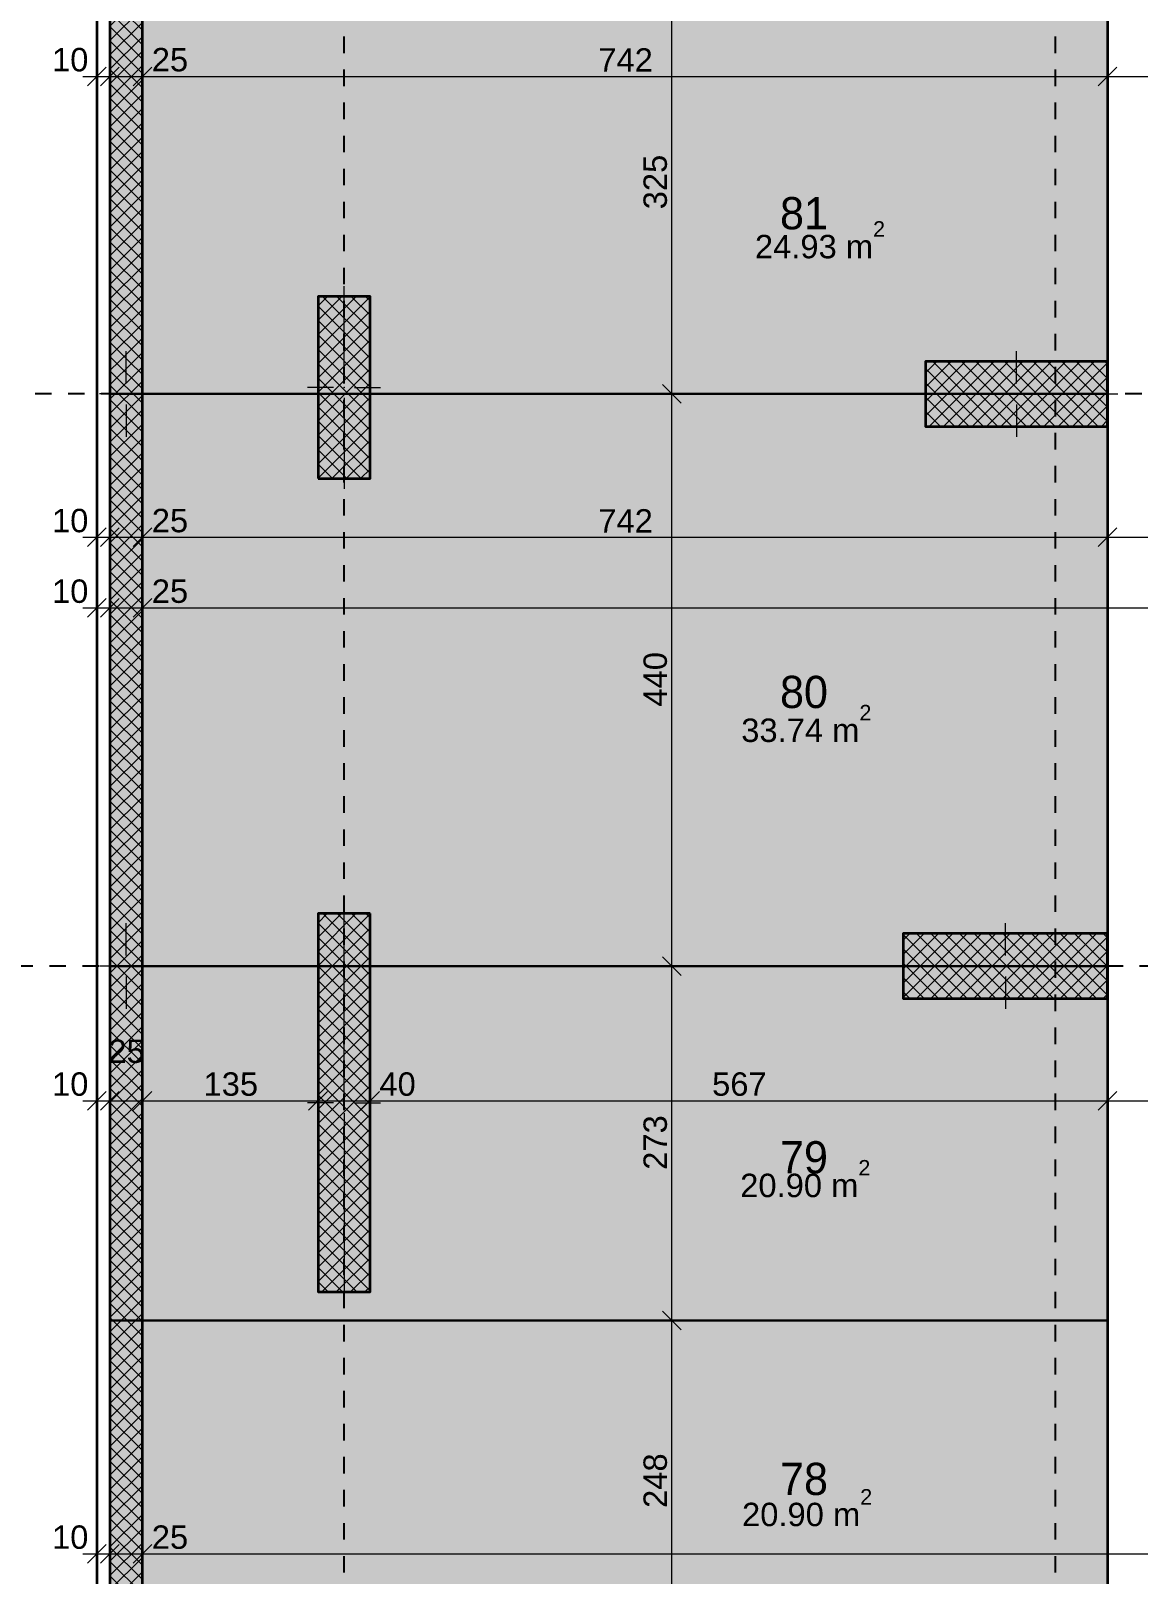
# Model space of a CAD drawing. Header units: millimetres. Extents: x 172821 to 253959, y -37564 to 16413.
# Drawn here: x 199603 to 208116, y -29661 to -17794 of the extents above; entities that cross this region are included whole.
import ezdxf

# ---------------------------------------------------------------- set-up
doc = ezdxf.new("R2010")
doc.units = ezdxf.units.MM
doc.header["$MEASUREMENT"] = 0
doc.linetypes.add('Dashed', pattern=[254, 127, -127])
for name, color, linetype in [('01. A - Projekti Zbatues.', 7, 'Continuous'), ('A - Muret', 7, 'Continuous'), ('A - Pllaka meskatit', 7, 'Continuous'), ('A - Shtyllat', 7, 'Continuous')]:
    doc.layers.add(name, color=color, linetype=linetype)
for name, color, linetype, lineweight in [('01. A - Projekti Zbatues. _Pen_No__101', 252, 'Continuous', 13), ('2D Drafting - General_Pen_No__22', 8, 'Continuous', 35), ('A - Akset_Pen_No__47', 7, 'Continuous', 25), ('A - Fleta_Pen_No__42', 8, 'Continuous', 25), ('A - Muret_Pen_No__101', 252, 'Continuous', 13), ('A - Muret_Pen_No__22', 8, 'Continuous', 35), ('A - Pllaka meskatit_Pen_No__7', 7, 'Continuous', 35), ('A - Shtyllat_Pen_No__101', 252, 'Continuous', 13), ('A - Shtyllat_Pen_No__22', 8, 'Continuous', 35)]:
    doc.layers.add(name, color=color, linetype=linetype, lineweight=lineweight)
for name, color, linetype, lineweight, true_color in [('01. A - Projekti Zbatues. _Pen_No__81', 7, 'Continuous', 20, 0x6a6a6a), ('A - Fleta_Pen_No__241', 7, 'Continuous', 13, 0xe8e8e8), ('A - Fleta_Pen_No__82', 7, 'Continuous', 20, 0xaaaaaa), ('A - Parkingjet_Pen_No__82', 7, 'Continuous', 20, 0xaaaaaa)]:
    doc.layers.add(name, color=color, linetype=linetype, lineweight=lineweight, true_color=true_color)
doc.styles.add('GENERATED_STYLE_1', font='')
doc.styles.add('GENERATED_STYLE_4', font='')
doc.styles.get('GENERATED_STYLE_1').set_extended_font_data('Arial')
doc.styles.get('GENERATED_STYLE_4').set_extended_font_data('Dubai')
doc.dimstyles.new('GENERATED_STYLE__1', dxfattribs={"dimtxt": 180, "dimasz": 136.8, "dimexe": 0.18, "dimexo": 100000, "dimgap": 0, "dimtad": 1, "dimdec": 0, "dimlfac": 0.1, "dimzin": 0, "dimdsep": 46, "dimtxsty": 'GENERATED_STYLE_1', "dimblk": 'ARROWHEAD_6', "dimblk1": 'ARROWHEAD_6', "dimblk2": 'ARROWHEAD_6', "dimcen": 0.09, "dimclrd": 252, "dimclre": 252, "dimclrt": 252, "dimadec": 0, "dimazin": 0, "dimtfac": 1, "dimtdec": 4, "dimtmove": 0, "dimatfit": 3, "dimfxl": 0, "dimtolj": 1, "dimtzin": 0, "dimarcsym": 0})
doc.dimstyles.new('GENERATED_STYLE__2', dxfattribs={"dimtxt": 180, "dimasz": 136.8, "dimexe": 0.18, "dimexo": 100000, "dimgap": 0, "dimtad": 1, "dimtih": 1, "dimtoh": 1, "dimdec": 0, "dimlfac": 0.1, "dimzin": 0, "dimdsep": 46, "dimtxsty": 'GENERATED_STYLE_1', "dimblk": 'ARROWHEAD_6', "dimblk1": 'ARROWHEAD_6', "dimblk2": 'ARROWHEAD_6', "dimcen": 0.09, "dimclrd": 252, "dimclre": 252, "dimclrt": 252, "dimadec": 0, "dimazin": 0, "dimtfac": 1, "dimtdec": 4, "dimtmove": 0, "dimatfit": 3, "dimfxl": 0, "dimtolj": 1, "dimtzin": 0, "dimarcsym": 0})
doc.dimstyles.new('GENERATED_STYLE__3', dxfattribs={"dimtxt": 180, "dimasz": 136.8, "dimexe": 0.18, "dimexo": 100000, "dimgap": 0, "dimtad": 1, "dimdec": 0, "dimlfac": 0.1, "dimzin": 0, "dimdsep": 46, "dimtxsty": 'GENERATED_STYLE_1', "dimblk": 'ARROWHEAD_6', "dimblk1": 'ARROWHEAD_6', "dimblk2": 'ARROWHEAD_6', "dimcen": 0.09, "dimclrd": 256, "dimclre": 256, "dimclrt": 256, "dimadec": 0, "dimazin": 0, "dimtfac": 1, "dimtdec": 4, "dimtmove": 0, "dimatfit": 3, "dimfxl": 0, "dimtolj": 1, "dimtzin": 0, "dimarcsym": 0})
doc.dimstyles.new('GENERATED_STYLE__5', dxfattribs={"dimtxt": 180, "dimasz": 136.8, "dimexe": 0.18, "dimexo": 100000, "dimgap": 0, "dimtad": 1, "dimtih": 1, "dimtoh": 1, "dimdec": 0, "dimlfac": 0.1, "dimzin": 0, "dimdsep": 46, "dimtxsty": 'GENERATED_STYLE_1', "dimblk": 'ARROWHEAD_6', "dimblk1": 'ARROWHEAD_6', "dimblk2": 'ARROWHEAD_6', "dimcen": 0.09, "dimclrd": 256, "dimclre": 256, "dimclrt": 256, "dimadec": 0, "dimazin": 0, "dimtfac": 1, "dimtdec": 4, "dimtmove": 0, "dimatfit": 3, "dimfxl": 0, "dimtolj": 1, "dimtzin": 0, "dimarcsym": 0})
pattern_1 = [(45, (0, 0), (-55.154327, 55.154327), []), (135, (0, 0), (55.154327, 55.154327), [])]

# ---------------------------------------------------------------- blocks, each defined once
blk = doc.blocks.new('Slab_2', base_point=(194711, -12066))
at = {"layer": 'A - Pllaka meskatit_Pen_No__7', "color": 7, "linetype": 'Continuous', "lineweight": 35, "flags": 128}
blk.add_lwpolyline([(194711, -12066, 0.414214), (199061, -16416), (200111, -16416), (200111, -30535), (220611, -30535), (220611, -16166), (224511, -16166, 0.414214), (227561, -13116), (227561, -10266), (194711, -10266)], format="xyb", close=True, dxfattribs=at)
blk = doc.blocks.new('Wall_2', base_point=(200211, -16066))
at = {"layer": 'A - Muret_Pen_No__101', "linetype": 'Continuous', "lineweight": 13}
h = blk.add_hatch(dxfattribs=at)
h.set_pattern_fill('Concrete_Block', color=252, style=0, pattern_type=2)
h.set_pattern_definition(pattern_1)
h.paths.add_polyline_path([(200461, -16566), (200211, -16566), (200211, -20336), (200461, -20336)])
h = blk.add_hatch(dxfattribs=at)
h.set_pattern_fill('Concrete_Block', color=252, style=0, pattern_type=2)
h.set_pattern_definition(pattern_1)
h.paths.add_polyline_path([(200211, -24735), (200461, -24735), (200461, -20836), (200211, -20836)])
h = blk.add_hatch(dxfattribs=at)
h.set_pattern_fill('Concrete_Block', color=252, style=0, pattern_type=2)
h.set_pattern_definition(pattern_1)
h.paths.add_polyline_path([(200461, -25235), (200211, -25235), (200211, -29935), (200461, -29935)])
at = {"layer": 'A - Muret_Pen_No__22', "color": 8, "linetype": 'Continuous', "lineweight": 35, "flags": 128}
for points in [[(200211, -16566), (200211, -20336)], [(200461, -20336), (200461, -16566)], [(200211, -20836), (200211, -24735)], [(200461, -24735), (200461, -20836)], [(200211, -25235), (200211, -29935)], [(200461, -29935), (200461, -25235)]]:
    blk.add_lwpolyline(points, dxfattribs=at)
blk = doc.blocks.new('Column_28', base_point=(207096, -24985))
at = {"layer": 'A - Shtyllat_Pen_No__101', "linetype": 'Continuous', "lineweight": 13}
h = blk.add_hatch(dxfattribs=at)
h.set_pattern_fill('Concrete_Block', color=252, style=0, pattern_type=2)
h.set_pattern_definition(pattern_1)
h.paths.add_polyline_path([(207881, -25235), (207881, -24735), (206311, -24735), (206311, -25235)])
at = {"layer": 'A - Shtyllat_Pen_No__101', "color": 252, "linetype": 'Continuous', "lineweight": 13}
for p, q in [((207096, -24905), (207096, -24655)), ((207016, -24985), (206231, -24985)), ((207176, -24985), (207961, -24985)), ((207096, -25065), (207096, -25315))]:
    blk.add_line(p, q, dxfattribs=at)
blk.add_point((207096, -24985), dxfattribs=at)
at = {"layer": 'A - Shtyllat_Pen_No__22', "color": 8, "linetype": 'Continuous', "lineweight": 35, "flags": 128}
blk.add_lwpolyline([(207881, -25235), (207881, -24735), (206311, -24735), (206311, -25235)], close=True, dxfattribs=at)
blk = doc.blocks.new('Column_44', base_point=(202011, -26036))
at = {"layer": 'A - Shtyllat_Pen_No__101', "linetype": 'Continuous', "lineweight": 13}
h = blk.add_hatch(dxfattribs=at)
h.set_pattern_fill('Concrete_Block', color=252, style=0, pattern_type=2)
h.set_pattern_definition(pattern_1)
h.paths.add_polyline_path([(202211, -24581), (201811, -24581), (201811, -27491), (202211, -27491)])
at = {"layer": 'A - Shtyllat_Pen_No__101', "color": 252, "linetype": 'Continuous', "lineweight": 13}
for p, q in [((202011, -25956), (202011, -24501)), ((201931, -26036), (201731, -26036)), ((202091, -26036), (202291, -26036)), ((202011, -26116), (202011, -27571))]:
    blk.add_line(p, q, dxfattribs=at)
blk.add_point((202011, -26036), dxfattribs=at)
at = {"layer": 'A - Shtyllat_Pen_No__22', "color": 8, "linetype": 'Continuous', "lineweight": 35, "flags": 128}
blk.add_lwpolyline([(202211, -24581), (201811, -24581), (201811, -27491), (202211, -27491)], close=True, dxfattribs=at)
blk = doc.blocks.new('Column_45', base_point=(207181, -20586))
at = {"layer": 'A - Shtyllat_Pen_No__101', "linetype": 'Continuous', "lineweight": 13}
h = blk.add_hatch(dxfattribs=at)
h.set_pattern_fill('Concrete_Block', color=252, style=0, pattern_type=2)
h.set_pattern_definition(pattern_1)
h.paths.add_polyline_path([(207881, -20836), (207881, -20336), (206481, -20336), (206481, -20836)])
at = {"layer": 'A - Shtyllat_Pen_No__101', "color": 252, "linetype": 'Continuous', "lineweight": 13}
for p, q in [((207181, -20506), (207181, -20256)), ((207101, -20586), (206401, -20586)), ((207261, -20586), (207961, -20586)), ((207181, -20666), (207181, -20916))]:
    blk.add_line(p, q, dxfattribs=at)
blk.add_point((207181, -20586), dxfattribs=at)
at = {"layer": 'A - Shtyllat_Pen_No__22', "color": 8, "linetype": 'Continuous', "lineweight": 35, "flags": 128}
blk.add_lwpolyline([(207881, -20836), (207881, -20336), (206481, -20336), (206481, -20836)], close=True, dxfattribs=at)
blk = doc.blocks.new('Column_46', base_point=(202011, -20536))
at = {"layer": 'A - Shtyllat_Pen_No__101', "linetype": 'Continuous', "lineweight": 13}
h = blk.add_hatch(dxfattribs=at)
h.set_pattern_fill('Concrete_Block', color=252, style=0, pattern_type=2)
h.set_pattern_definition(pattern_1)
h.paths.add_polyline_path([(201811, -21236), (202211, -21236), (202211, -19836), (201811, -19836)])
at = {"layer": 'A - Shtyllat_Pen_No__101', "color": 252, "linetype": 'Continuous', "lineweight": 13}
for p, q in [((202011, -20456), (202011, -19756)), ((201931, -20536), (201731, -20536)), ((202011, -20616), (202011, -21316)), ((202091, -20536), (202291, -20536))]:
    blk.add_line(p, q, dxfattribs=at)
blk.add_point((202011, -20536), dxfattribs=at)
at = {"layer": 'A - Shtyllat_Pen_No__22', "color": 8, "linetype": 'Continuous', "lineweight": 35, "flags": 128}
blk.add_lwpolyline([(201811, -21236), (202211, -21236), (202211, -19836), (201811, -19836)], close=True, dxfattribs=at)
blk = doc.blocks.new('Column_59', base_point=(200336, -24985))
at = {"layer": 'A - Shtyllat_Pen_No__101', "linetype": 'Continuous', "lineweight": 13}
h = blk.add_hatch(dxfattribs=at)
h.set_pattern_fill('Concrete_Block', color=252, style=0, pattern_type=2)
h.set_pattern_definition(pattern_1)
h.paths.add_polyline_path([(200211, -25235), (200461, -25235), (200461, -24735), (200211, -24735)])
at = {"layer": 'A - Shtyllat_Pen_No__101', "color": 252, "linetype": 'Continuous', "lineweight": 13}
for p, q in [((200336, -24905), (200336, -24655)), ((200256, -24985), (200131, -24985)), ((200416, -24985), (200541, -24985)), ((200336, -25065), (200336, -25315))]:
    blk.add_line(p, q, dxfattribs=at)
blk.add_point((200336, -24985), dxfattribs=at)
at = {"layer": 'A - Shtyllat_Pen_No__22', "color": 8, "linetype": 'Continuous', "lineweight": 35, "flags": 128}
for points in [[(200211, -24735), (200211, -25235)], [(200461, -25235), (200461, -24735)]]:
    blk.add_lwpolyline(points, dxfattribs=at)
blk = doc.blocks.new('Column_60', base_point=(200336, -20586))
at = {"layer": 'A - Shtyllat_Pen_No__101', "linetype": 'Continuous', "lineweight": 13}
h = blk.add_hatch(dxfattribs=at)
h.set_pattern_fill('Concrete_Block', color=252, style=0, pattern_type=2)
h.set_pattern_definition(pattern_1)
h.paths.add_polyline_path([(200211, -20836), (200461, -20836), (200461, -20336), (200211, -20336)])
at = {"layer": 'A - Shtyllat_Pen_No__101', "color": 252, "linetype": 'Continuous', "lineweight": 13}
for p, q in [((200336, -20506), (200336, -20256)), ((200256, -20586), (200131, -20586)), ((200416, -20586), (200541, -20586)), ((200336, -20666), (200336, -20916))]:
    blk.add_line(p, q, dxfattribs=at)
blk.add_point((200336, -20586), dxfattribs=at)
at = {"layer": 'A - Shtyllat_Pen_No__22', "color": 8, "linetype": 'Continuous', "lineweight": 35, "flags": 128}
for points in [[(200211, -20336), (200211, -20836)], [(200461, -20836), (200461, -20336)]]:
    blk.add_lwpolyline(points, dxfattribs=at)
blk = doc.blocks.new('*D142')
at = {"layer": '01. A - Projekti Zbatues. _Pen_No__81', "color": 251, "linetype": 'Continuous', "lineweight": 20, "true_color": 0x6a6a6a}
for p, q in [((186657, -25235), (186387, -25235)), ((186450, -25163), (186594, -25307)), ((186522, -29935), (186522, -25235)), ((186450, -29863), (186594, -30007)), ((186657, -29935), (186387, -29935))]:
    blk.add_line(p, q, dxfattribs=at)
at = {"layer": '01. A - Projekti Zbatues. _Pen_No__81', "color": 251, "lineweight": 20, "true_color": 0x6a6a6a, "insert": (186486, -27790), "char_height": 180, "attachment_point": 7, "rotation": 90, "style": 'GENERATED_STYLE_1'}
blk.add_mtext('\\A1;{\\pql;\\fArial|b0|i0|c0|p34;470}', dxfattribs=at)
blk = doc.blocks.new('ARROWHEAD_6')
at = {"color": 0, "linetype": 'Continuous', "lineweight": 0}
for p, q in [((0, 0), (-1, 0)), ((-0.5, -0.5), (0.5, 0.5))]:
    blk.add_line(p, q, dxfattribs=at)
blk = doc.blocks.new('*D143')
at = {"layer": '01. A - Projekti Zbatues. _Pen_No__81', "color": 251, "linetype": 'Continuous', "lineweight": 20, "true_color": 0x6a6a6a}
for p, q in [((186450, -24663), (186594, -24807)), ((186657, -24735), (186387, -24735)), ((186522, -25235), (186522, -24735)), ((186657, -25235), (186387, -25235)), ((186450, -25163), (186594, -25307))]:
    blk.add_line(p, q, dxfattribs=at)
at = {"layer": '01. A - Projekti Zbatues. _Pen_No__81', "color": 251, "lineweight": 20, "true_color": 0x6a6a6a, "insert": (186486, -25121), "char_height": 180, "attachment_point": 7, "rotation": 90, "style": 'GENERATED_STYLE_1'}
blk.add_mtext('\\A1;{\\pql;\\fArial|b0|i0|c0|p34;50}', dxfattribs=at)
blk = doc.blocks.new('*D144')
at = {"layer": '01. A - Projekti Zbatues. _Pen_No__81', "color": 251, "linetype": 'Continuous', "lineweight": 20, "true_color": 0x6a6a6a}
for p, q in [((186450, -20764), (186594, -20908)), ((186657, -20836), (186387, -20836)), ((186522, -24735), (186522, -20836)), ((186450, -24663), (186594, -24807)), ((186657, -24735), (186387, -24735))]:
    blk.add_line(p, q, dxfattribs=at)
at = {"layer": '01. A - Projekti Zbatues. _Pen_No__81', "color": 251, "lineweight": 20, "true_color": 0x6a6a6a, "insert": (186486, -22990), "char_height": 180, "attachment_point": 7, "rotation": 90, "style": 'GENERATED_STYLE_1'}
blk.add_mtext('\\A1;{\\pql;\\fArial|b0|i0|c0|p34;390}', dxfattribs=at)
blk = doc.blocks.new('*D145')
at = {"layer": '01. A - Projekti Zbatues. _Pen_No__81', "color": 251, "linetype": 'Continuous', "lineweight": 20, "true_color": 0x6a6a6a}
for p, q in [((186450, -20264), (186594, -20408)), ((186657, -20336), (186387, -20336)), ((186522, -20836), (186522, -20336)), ((186450, -20764), (186594, -20908)), ((186657, -20836), (186387, -20836))]:
    blk.add_line(p, q, dxfattribs=at)
at = {"layer": '01. A - Projekti Zbatues. _Pen_No__81', "color": 251, "lineweight": 20, "true_color": 0x6a6a6a, "insert": (186486, -20723), "char_height": 180, "attachment_point": 7, "rotation": 90, "style": 'GENERATED_STYLE_1'}
blk.add_mtext('\\A1;{\\pql;\\fArial|b0|i0|c0|p34;50}', dxfattribs=at)
blk = doc.blocks.new('*D146')
at = {"layer": '01. A - Projekti Zbatues. _Pen_No__81', "color": 251, "linetype": 'Continuous', "lineweight": 20, "true_color": 0x6a6a6a}
for p, q in [((186450, -16494), (186594, -16638)), ((186657, -16566), (186387, -16566)), ((186522, -20336), (186522, -16566)), ((186450, -20264), (186594, -20408)), ((186657, -20336), (186387, -20336))]:
    blk.add_line(p, q, dxfattribs=at)
at = {"layer": '01. A - Projekti Zbatues. _Pen_No__81', "color": 251, "lineweight": 20, "true_color": 0x6a6a6a, "insert": (186486, -18656), "char_height": 180, "attachment_point": 7, "rotation": 90, "style": 'GENERATED_STYLE_1'}
blk.add_mtext('\\A1;{\\pql;\\fArial|b0|i0|c0|p34;377}', dxfattribs=at)
blk = doc.blocks.new('*D167')
at = {"layer": '01. A - Projekti Zbatues. _Pen_No__81', "color": 251, "linetype": 'Continuous', "lineweight": 20, "true_color": 0x6a6a6a}
for p, q in [((185950, -16344), (186094, -16488)), ((186157, -16416), (185887, -16416)), ((186022, -30435), (186022, -16416)), ((185950, -30363), (186094, -30507)), ((186157, -30435), (185887, -30435))]:
    blk.add_line(p, q, dxfattribs=at)
at = {"layer": '01. A - Projekti Zbatues. _Pen_No__81', "color": 251, "lineweight": 20, "true_color": 0x6a6a6a, "char_height": 180, "attachment_point": 7, "rotation": 90, "style": 'GENERATED_STYLE_1'}
for s, insert in [('\\A1;{\\pql;\\fArial|b0|i0|c0|p34;10}', (185986, -16761)), ('\\A1;{\\pql;\\fArial|b0|i0|c0|p34;1,402}', (185986, -23733))]:
    blk.add_mtext(s, dxfattribs=dict(at, insert=insert))
blk = doc.blocks.new('*D178')
at = {"layer": '01. A - Projekti Zbatues. _Pen_No__81', "color": 251, "linetype": 'Continuous', "lineweight": 20, "true_color": 0x6a6a6a}
for p, q in [((185657, 9384), (185387, 9384)), ((185594, 9312), (185450, 9456)), ((185522, 9384), (185522, 9492)), ((185522, -30535), (185522, 9384)), ((185450, -30463), (185594, -30607)), ((185657, -30535), (185387, -30535)), ((185522, -30643), (185522, -30535))]:
    blk.add_line(p, q, dxfattribs=at)
at = {"layer": '01. A - Projekti Zbatues. _Pen_No__81', "color": 251, "lineweight": 20, "true_color": 0x6a6a6a, "insert": (185486, -10883), "char_height": 180, "attachment_point": 7, "rotation": 90, "style": 'GENERATED_STYLE_1'}
blk.add_mtext('\\A1;{\\pql;\\fArial|b0|i0|c0|p34;3,992}', dxfattribs=at)
blk = doc.blocks.new('*D297')
at = {"layer": '01. A - Projekti Zbatues. _Pen_No__81', "color": 251, "linetype": 'Continuous', "lineweight": 20, "true_color": 0x6a6a6a}
for p, q in [((199133, -33693), (198989, -33837)), ((199061, -33900), (199061, -33630)), ((200183, -33693), (200039, -33837)), ((200111, -33900), (200111, -33630)), ((199061, -33765), (200111, -33765))]:
    blk.add_line(p, q, dxfattribs=at)
at = {"layer": '01. A - Projekti Zbatues. _Pen_No__81', "color": 251, "lineweight": 20, "true_color": 0x6a6a6a, "insert": (199381, -33729), "char_height": 180, "attachment_point": 7, "style": 'GENERATED_STYLE_1'}
blk.add_mtext('\\A1;{\\pql;\\fArial|b0|i0|c0|p34;105}', dxfattribs=at)
blk = doc.blocks.new('*D306')
at = {"layer": '01. A - Projekti Zbatues. _Pen_No__81', "color": 251, "linetype": 'Continuous', "lineweight": 20, "true_color": 0x6a6a6a}
for p, q in [((189661, -34400), (189661, -34130)), ((232111, -34400), (232111, -34130)), ((189553, -34265), (189661, -34265)), ((189733, -34193), (189589, -34337)), ((189661, -34265), (232111, -34265)), ((232039, -34337), (232183, -34193)), ((232111, -34265), (232219, -34265))]:
    blk.add_line(p, q, dxfattribs=at)
at = {"layer": '01. A - Projekti Zbatues. _Pen_No__81', "color": 251, "lineweight": 20, "true_color": 0x6a6a6a, "insert": (210578, -34229), "char_height": 180, "attachment_point": 7, "style": 'GENERATED_STYLE_1'}
blk.add_mtext('\\A1;{\\pql;\\fArial|b0|i0|c0|p34;4,245}', dxfattribs=at)
blk = doc.blocks.new('*D342')
at = {"layer": '01. A - Projekti Zbatues. _Pen_No__101', "color": 252, "linetype": 'Continuous', "lineweight": 13}
for p, q in [((200111, -21823), (200111, -21553)), ((200211, -21823), (200211, -21553)), ((200003, -21688), (200111, -21688)), ((200183, -21616), (200039, -21760)), ((200111, -21688), (200211, -21688)), ((200283, -21616), (200139, -21760))]:
    blk.add_line(p, q, dxfattribs=at)
at = {"layer": '01. A - Projekti Zbatues. _Pen_No__101', "color": 252, "lineweight": 13, "insert": (199766, -21652), "char_height": 180, "attachment_point": 7, "style": 'GENERATED_STYLE_1'}
blk.add_mtext('\\A1;{\\pql;\\fArial|b0|i0|c0|p34;10}', dxfattribs=at)
blk = doc.blocks.new('*D343')
at = {"layer": '01. A - Projekti Zbatues. _Pen_No__101', "color": 252, "linetype": 'Continuous', "lineweight": 13}
for p, q in [((200211, -21823), (200211, -21553)), ((200461, -21823), (200461, -21553)), ((200283, -21616), (200139, -21760)), ((200211, -21688), (200461, -21688)), ((200533, -21616), (200389, -21760))]:
    blk.add_line(p, q, dxfattribs=at)
blk = doc.blocks.new('*D344')
at = {"layer": '01. A - Projekti Zbatues. _Pen_No__101', "color": 252, "linetype": 'Continuous', "lineweight": 13}
for p, q in [((200461, -21823), (200461, -21553)), ((200533, -21616), (200389, -21760)), ((200461, -21688), (207881, -21688)), ((207953, -21616), (207809, -21760))]:
    blk.add_line(p, q, dxfattribs=at)
at = {"layer": '01. A - Projekti Zbatues. _Pen_No__101', "color": 252, "lineweight": 13, "char_height": 180, "attachment_point": 7, "style": 'GENERATED_STYLE_1'}
for s, insert in [('\\A1;{\\pql;\\fArial|b0|i0|c0|p34;25}', (200533, -21652)), ('\\A1;{\\pql;\\fArial|b0|i0|c0|p34;742}', (203966, -21652))]:
    blk.add_mtext(s, dxfattribs=dict(at, insert=insert))
blk = doc.blocks.new('*D345')
at = {"layer": '01. A - Projekti Zbatues. _Pen_No__101', "color": 252, "linetype": 'Continuous', "lineweight": 13}
for p, q in [((207881, -21823), (207881, -21553)), ((212881, -21823), (212881, -21553)), ((200461, -21688), (207881, -21688)), ((207953, -21616), (207809, -21760)), ((207881, -21688), (212881, -21688)), ((212953, -21616), (212809, -21760))]:
    blk.add_line(p, q, dxfattribs=at)
at = {"layer": '01. A - Projekti Zbatues. _Pen_No__101', "color": 252, "lineweight": 13, "insert": (210176, -21652), "char_height": 180, "attachment_point": 7, "style": 'GENERATED_STYLE_1'}
blk.add_mtext('\\A1;{\\pql;\\fArial|b0|i0|c0|p34;500}', dxfattribs=at)
blk = doc.blocks.new('*D360')
at = {"layer": '01. A - Projekti Zbatues. _Pen_No__101', "color": 252, "linetype": 'Continuous', "lineweight": 13}
for p, q in [((209665, -10194), (209809, -10338)), ((209872, -10266), (209602, -10266)), ((209737, -30185), (209737, -10266)), ((209665, -30113), (209809, -30257)), ((209872, -30185), (209602, -30185))]:
    blk.add_line(p, q, dxfattribs=at)
at = {"layer": '01. A - Projekti Zbatues. _Pen_No__101', "color": 252, "lineweight": 13, "char_height": 180, "attachment_point": 7, "rotation": 90, "style": 'GENERATED_STYLE_1'}
for s, insert in [('\\A1;{\\pql;\\fArial|b0|i0|c0|p34;15}', (209701, -10611)), ('\\A1;{\\pql;\\fArial|b0|i0|c0|p34;1,992}', (209701, -20533)), ('\\A1;{\\pql;\\fArial|b0|i0|c0|p34;25}', (209701, -30113))]:
    blk.add_mtext(s, dxfattribs=dict(at, insert=insert))
blk = doc.blocks.new('*D367')
at = {"layer": '01. A - Projekti Zbatues. _Pen_No__101', "color": 252, "linetype": 'Continuous', "lineweight": 13}
for p, q in [((204460, -27638), (204604, -27782)), ((204667, -27710), (204397, -27710)), ((204532, -30185), (204532, -27710)), ((204460, -30113), (204604, -30257)), ((204667, -30185), (204397, -30185))]:
    blk.add_line(p, q, dxfattribs=at)
at = {"layer": '01. A - Projekti Zbatues. _Pen_No__101', "color": 252, "lineweight": 13, "char_height": 180, "attachment_point": 7, "rotation": 90, "style": 'GENERATED_STYLE_1'}
for s, insert in [('\\A1;{\\pql;\\fArial|b0|i0|c0|p34;248}', (204496, -29152)), ('\\A1;{\\pql;\\fArial|b0|i0|c0|p34;25}', (204496, -30113))]:
    blk.add_mtext(s, dxfattribs=dict(at, insert=insert))
blk = doc.blocks.new('*D368')
at = {"layer": '01. A - Projekti Zbatues. _Pen_No__101', "color": 252, "linetype": 'Continuous', "lineweight": 13}
for p, q in [((204460, -24913), (204604, -25057)), ((204667, -24985), (204397, -24985)), ((204532, -27710), (204532, -24985)), ((204460, -27638), (204604, -27782)), ((204667, -27710), (204397, -27710))]:
    blk.add_line(p, q, dxfattribs=at)
at = {"layer": '01. A - Projekti Zbatues. _Pen_No__101', "color": 252, "lineweight": 13, "insert": (204496, -26552), "char_height": 180, "attachment_point": 7, "rotation": 90, "style": 'GENERATED_STYLE_1'}
blk.add_mtext('\\A1;{\\pql;\\fArial|b0|i0|c0|p34;273}', dxfattribs=at)
blk = doc.blocks.new('*D369')
at = {"layer": '01. A - Projekti Zbatues. _Pen_No__101', "color": 252, "linetype": 'Continuous', "lineweight": 13}
for p, q in [((204460, -20514), (204604, -20658)), ((204667, -20586), (204397, -20586)), ((204532, -24985), (204532, -20586)), ((204460, -24913), (204604, -25057)), ((204667, -24985), (204397, -24985))]:
    blk.add_line(p, q, dxfattribs=at)
at = {"layer": '01. A - Projekti Zbatues. _Pen_No__101', "color": 252, "lineweight": 13, "insert": (204496, -22990), "char_height": 180, "attachment_point": 7, "rotation": 90, "style": 'GENERATED_STYLE_1'}
blk.add_mtext('\\A1;{\\pql;\\fArial|b0|i0|c0|p34;440}', dxfattribs=at)
blk = doc.blocks.new('*D370')
at = {"layer": '01. A - Projekti Zbatues. _Pen_No__101', "color": 252, "linetype": 'Continuous', "lineweight": 13}
for p, q in [((204460, -17264), (204604, -17408)), ((204667, -17336), (204397, -17336)), ((204532, -20586), (204532, -17336)), ((204460, -20514), (204604, -20658)), ((204667, -20586), (204397, -20586))]:
    blk.add_line(p, q, dxfattribs=at)
at = {"layer": '01. A - Projekti Zbatues. _Pen_No__101', "color": 252, "lineweight": 13, "insert": (204496, -19166), "char_height": 180, "attachment_point": 7, "rotation": 90, "style": 'GENERATED_STYLE_1'}
blk.add_mtext('\\A1;{\\pql;\\fArial|b0|i0|c0|p34;325}', dxfattribs=at)
blk = doc.blocks.new('*D434')
at = {"layer": '01. A - Projekti Zbatues. _Pen_No__101', "color": 252, "linetype": 'Continuous', "lineweight": 13}
for p, q in [((200111, -18279), (200111, -18009)), ((200211, -18279), (200211, -18009)), ((200003, -18144), (200111, -18144)), ((200183, -18072), (200039, -18216)), ((200111, -18144), (200211, -18144)), ((200283, -18072), (200139, -18216))]:
    blk.add_line(p, q, dxfattribs=at)
at = {"layer": '01. A - Projekti Zbatues. _Pen_No__101', "color": 252, "lineweight": 13, "insert": (199766, -18108), "char_height": 180, "attachment_point": 7, "style": 'GENERATED_STYLE_1'}
blk.add_mtext('\\A1;{\\pql;\\fArial|b0|i0|c0|p34;10}', dxfattribs=at)
blk = doc.blocks.new('*D435')
at = {"layer": '01. A - Projekti Zbatues. _Pen_No__101', "color": 252, "linetype": 'Continuous', "lineweight": 13}
for p, q in [((200211, -18279), (200211, -18009)), ((200461, -18279), (200461, -18009)), ((200283, -18072), (200139, -18216)), ((200211, -18144), (200461, -18144)), ((200533, -18072), (200389, -18216))]:
    blk.add_line(p, q, dxfattribs=at)
blk = doc.blocks.new('*D436')
at = {"layer": '01. A - Projekti Zbatues. _Pen_No__101', "color": 252, "linetype": 'Continuous', "lineweight": 13}
for p, q in [((200461, -18279), (200461, -18009)), ((200533, -18072), (200389, -18216)), ((200461, -18144), (207881, -18144)), ((207953, -18072), (207809, -18216))]:
    blk.add_line(p, q, dxfattribs=at)
at = {"layer": '01. A - Projekti Zbatues. _Pen_No__101', "color": 252, "lineweight": 13, "char_height": 180, "attachment_point": 7, "style": 'GENERATED_STYLE_1'}
for s, insert in [('\\A1;{\\pql;\\fArial|b0|i0|c0|p34;25}', (200533, -18108)), ('\\A1;{\\pql;\\fArial|b0|i0|c0|p34;742}', (203966, -18108))]:
    blk.add_mtext(s, dxfattribs=dict(at, insert=insert))
blk = doc.blocks.new('*D437')
at = {"layer": '01. A - Projekti Zbatues. _Pen_No__101', "color": 252, "linetype": 'Continuous', "lineweight": 13}
for p, q in [((207881, -18279), (207881, -18009)), ((212881, -18279), (212881, -18009)), ((200461, -18144), (207881, -18144)), ((207953, -18072), (207809, -18216)), ((207881, -18144), (212881, -18144)), ((212953, -18072), (212809, -18216))]:
    blk.add_line(p, q, dxfattribs=at)
at = {"layer": '01. A - Projekti Zbatues. _Pen_No__101', "color": 252, "lineweight": 13, "insert": (210176, -18108), "char_height": 180, "attachment_point": 7, "style": 'GENERATED_STYLE_1'}
blk.add_mtext('\\A1;{\\pql;\\fArial|b0|i0|c0|p34;500}', dxfattribs=at)
blk = doc.blocks.new('*D441')
at = {"layer": '01. A - Projekti Zbatues. _Pen_No__101', "color": 252, "linetype": 'Continuous', "lineweight": 13}
for p, q in [((200183, -25949), (200039, -26093)), ((200111, -26156), (200111, -25886)), ((200283, -25949), (200139, -26093)), ((200211, -26156), (200211, -25886)), ((200003, -26021), (200111, -26021)), ((200111, -26021), (200211, -26021))]:
    blk.add_line(p, q, dxfattribs=at)
at = {"layer": '01. A - Projekti Zbatues. _Pen_No__101', "color": 252, "lineweight": 13, "char_height": 180, "attachment_point": 7, "style": 'GENERATED_STYLE_1'}
for s, insert in [('\\A1;{\\pql;\\fArial|b0|i0|c0|p34;25}', (200199, -25733)), ('\\A1;{\\pql;\\fArial|b0|i0|c0|p34;10}', (199766, -25985))]:
    blk.add_mtext(s, dxfattribs=dict(at, insert=insert))
blk = doc.blocks.new('*D442')
at = {"layer": '01. A - Projekti Zbatues. _Pen_No__101', "color": 252, "linetype": 'Continuous', "lineweight": 13}
for p, q in [((200283, -25949), (200139, -26093)), ((200211, -26156), (200211, -25886)), ((200533, -25949), (200389, -26093)), ((200461, -26156), (200461, -25886)), ((200211, -26021), (200461, -26021))]:
    blk.add_line(p, q, dxfattribs=at)
blk = doc.blocks.new('*D443')
at = {"layer": '01. A - Projekti Zbatues. _Pen_No__101', "color": 252, "linetype": 'Continuous', "lineweight": 13}
for p, q in [((200533, -25949), (200389, -26093)), ((200461, -26156), (200461, -25886)), ((201883, -25949), (201739, -26093)), ((201811, -26156), (201811, -25886)), ((200461, -26021), (201811, -26021))]:
    blk.add_line(p, q, dxfattribs=at)
at = {"layer": '01. A - Projekti Zbatues. _Pen_No__101', "color": 252, "lineweight": 13, "insert": (200931, -25985), "char_height": 180, "attachment_point": 7, "style": 'GENERATED_STYLE_1'}
blk.add_mtext('\\A1;{\\pql;\\fArial|b0|i0|c0|p34;135}', dxfattribs=at)
blk = doc.blocks.new('*D444')
at = {"layer": '01. A - Projekti Zbatues. _Pen_No__101', "color": 252, "linetype": 'Continuous', "lineweight": 13}
for p, q in [((201883, -25949), (201739, -26093)), ((201811, -26156), (201811, -25886)), ((202283, -25949), (202139, -26093)), ((202211, -26156), (202211, -25886)), ((201811, -26021), (202211, -26021))]:
    blk.add_line(p, q, dxfattribs=at)
blk = doc.blocks.new('*D445')
at = {"layer": '01. A - Projekti Zbatues. _Pen_No__101', "color": 252, "linetype": 'Continuous', "lineweight": 13}
for p, q in [((202283, -25949), (202139, -26093)), ((202211, -26156), (202211, -25886)), ((207953, -25949), (207809, -26093)), ((207881, -26156), (207881, -25886)), ((202211, -26021), (207881, -26021))]:
    blk.add_line(p, q, dxfattribs=at)
at = {"layer": '01. A - Projekti Zbatues. _Pen_No__101', "color": 252, "lineweight": 13, "char_height": 180, "attachment_point": 7, "style": 'GENERATED_STYLE_1'}
for s, insert in [('\\A1;{\\pql;\\fArial|b0|i0|c0|p34;40}', (202283, -25985)), ('\\A1;{\\pql;\\fArial|b0|i0|c0|p34;567}', (204841, -25985))]:
    blk.add_mtext(s, dxfattribs=dict(at, insert=insert))
blk = doc.blocks.new('*D446')
at = {"layer": '01. A - Projekti Zbatues. _Pen_No__101', "color": 252, "linetype": 'Continuous', "lineweight": 13}
for p, q in [((207953, -25949), (207809, -26093)), ((207881, -26156), (207881, -25886)), ((212953, -25949), (212809, -26093)), ((212881, -26156), (212881, -25886)), ((207881, -26021), (212881, -26021))]:
    blk.add_line(p, q, dxfattribs=at)
at = {"layer": '01. A - Projekti Zbatues. _Pen_No__101', "color": 252, "lineweight": 13, "insert": (210176, -25985), "char_height": 180, "attachment_point": 7, "style": 'GENERATED_STYLE_1'}
blk.add_mtext('\\A1;{\\pql;\\fArial|b0|i0|c0|p34;500}', dxfattribs=at)
blk = doc.blocks.new('*D450')
at = {"layer": '01. A - Projekti Zbatues. _Pen_No__101', "color": 252, "linetype": 'Continuous', "lineweight": 13}
for p, q in [((200183, -22159), (200039, -22303)), ((200111, -22366), (200111, -22096)), ((200283, -22159), (200139, -22303)), ((200211, -22366), (200211, -22096)), ((200003, -22231), (200111, -22231)), ((200111, -22231), (200211, -22231))]:
    blk.add_line(p, q, dxfattribs=at)
at = {"layer": '01. A - Projekti Zbatues. _Pen_No__101', "color": 252, "lineweight": 13, "insert": (199766, -22195), "char_height": 180, "attachment_point": 7, "style": 'GENERATED_STYLE_1'}
blk.add_mtext('\\A1;{\\pql;\\fArial|b0|i0|c0|p34;10}', dxfattribs=at)
blk = doc.blocks.new('*D451')
at = {"layer": '01. A - Projekti Zbatues. _Pen_No__101', "color": 252, "linetype": 'Continuous', "lineweight": 13}
for p, q in [((200283, -22159), (200139, -22303)), ((200211, -22366), (200211, -22096)), ((200533, -22159), (200389, -22303)), ((200461, -22366), (200461, -22096)), ((200211, -22231), (200461, -22231))]:
    blk.add_line(p, q, dxfattribs=at)
blk = doc.blocks.new('*D452')
at = {"layer": '01. A - Projekti Zbatues. _Pen_No__101', "color": 252, "linetype": 'Continuous', "lineweight": 13}
for p, q in [((200533, -22159), (200389, -22303)), ((200461, -22366), (200461, -22096)), ((219433, -22159), (219289, -22303)), ((219361, -22366), (219361, -22096)), ((200461, -22231), (219361, -22231))]:
    blk.add_line(p, q, dxfattribs=at)
at = {"layer": '01. A - Projekti Zbatues. _Pen_No__101', "color": 252, "lineweight": 13, "char_height": 180, "attachment_point": 7, "style": 'GENERATED_STYLE_1'}
for s, insert in [('\\A1;{\\pql;\\fArial|b0|i0|c0|p34;25}', (200533, -22195)), ('\\A1;{\\pql;\\fArial|b0|i0|c0|p34;1,890}', (209603, -22195)), ('\\A1;{\\pql;\\fArial|b0|i0|c0|p34;25}', (219016, -22195))]:
    blk.add_mtext(s, dxfattribs=dict(at, insert=insert))
blk = doc.blocks.new('*D548')
at = {"layer": '01. A - Projekti Zbatues. _Pen_No__101', "color": 252, "linetype": 'Continuous', "lineweight": 13}
for p, q in [((200111, -29640), (200111, -29370)), ((200211, -29640), (200211, -29370)), ((200003, -29505), (200111, -29505)), ((200183, -29433), (200039, -29577)), ((200111, -29505), (200211, -29505)), ((200283, -29433), (200139, -29577))]:
    blk.add_line(p, q, dxfattribs=at)
at = {"layer": '01. A - Projekti Zbatues. _Pen_No__101', "color": 252, "lineweight": 13, "insert": (199766, -29469), "char_height": 180, "attachment_point": 7, "style": 'GENERATED_STYLE_1'}
blk.add_mtext('\\A1;{\\pql;\\fArial|b0|i0|c0|p34;10}', dxfattribs=at)
blk = doc.blocks.new('*D549')
at = {"layer": '01. A - Projekti Zbatues. _Pen_No__101', "color": 252, "linetype": 'Continuous', "lineweight": 13}
for p, q in [((200211, -29640), (200211, -29370)), ((200461, -29640), (200461, -29370)), ((200283, -29433), (200139, -29577)), ((200211, -29505), (200461, -29505)), ((200533, -29433), (200389, -29577))]:
    blk.add_line(p, q, dxfattribs=at)
blk = doc.blocks.new('*D550')
at = {"layer": '01. A - Projekti Zbatues. _Pen_No__101', "color": 252, "linetype": 'Continuous', "lineweight": 13}
for p, q in [((200461, -29640), (200461, -29370)), ((219361, -29640), (219361, -29370)), ((200533, -29433), (200389, -29577)), ((200461, -29505), (219361, -29505)), ((219433, -29433), (219289, -29577))]:
    blk.add_line(p, q, dxfattribs=at)
at = {"layer": '01. A - Projekti Zbatues. _Pen_No__101', "color": 252, "lineweight": 13, "char_height": 180, "attachment_point": 7, "style": 'GENERATED_STYLE_1'}
for s, insert in [('\\A1;{\\pql;\\fArial|b0|i0|c0|p34;25}', (200533, -29469)), ('\\A1;{\\pql;\\fArial|b0|i0|c0|p34;1,890}', (209603, -29469)), ('\\A1;{\\pql;\\fArial|b0|i0|c0|p34;25}', (219016, -29469))]:
    blk.add_mtext(s, dxfattribs=dict(at, insert=insert))

msp = doc.modelspace()

# ---------------------------------------------------------------- hatches: boundary and pattern name
at = {"layer": 'A - Fleta_Pen_No__241', "linetype": 'Continuous', "lineweight": 0, "true_color": 0xf9f9f9}
for points in [[(200211.1, -17336.2), (207881.1, -17336.2), (207881.1, -20586.2), (200211.1, -20586.2)], [(200211.1, -20586.2), (207881.1, -20586.2), (207881.1, -24984.9), (200211.1, -24984.9)], [(200211.1, -24984.9), (207881.1, -24984.9), (207881.1, -27709.9), (200211.1, -27709.9)], [(200211.1, -27709.9), (207881.1, -27709.9), (207881.1, -30434.9), (200211.1, -30434.9)]]:
    msp.add_hatch(color=7, dxfattribs=at).paths.add_polyline_path(points)

# ---------------------------------------------------------------- linework, layer by layer
at = {"layer": '2D Drafting - General_Pen_No__22', "color": 8, "linetype": 'Continuous', "lineweight": 35}
msp.add_lwpolyline([(207881.1, -14236.2), (207881.1, -30184.9)], dxfattribs=at)
at = {"layer": 'A - Akset_Pen_No__47', "color": 7, "linetype": 'Dashed', "lineweight": 25}
for points in [[(202011.1, -31934.9), (202011.1, -9368.5)], [(207481.1, -31934.9), (207481.1, -9368.5)], [(235323, -20586.2), (188161.1, -20586.2)], [(235323, -24147.5), (213081.1, -24147.5), (213081.1, -24984.9), (188161.1, -24984.9)]]:
    msp.add_lwpolyline(points, dxfattribs=at)
at = {"layer": 'A - Fleta_Pen_No__42', "color": 8, "linetype": 'Continuous', "lineweight": 25, "flags": 128}
for points in [[(200211.1, -17336.2), (207881.1, -17336.2), (207881.1, -20586.2), (200211.1, -20586.2)], [(200211.1, -20586.2), (207881.1, -20586.2), (207881.1, -24984.9), (200211.1, -24984.9)], [(200211.1, -24984.9), (207881.1, -24984.9), (207881.1, -27709.9), (200211.1, -27709.9)], [(200211.1, -27709.9), (207881.1, -27709.9), (207881.1, -30434.9), (200211.1, -30434.9)]]:
    msp.add_lwpolyline(points, close=True, dxfattribs=at)

# ---------------------------------------------------------------- block references
at = {"layer": 'A - Muret', "color": 8, "lineweight": 35}
msp.add_blockref('Wall_2', (200211.1, -16066.2), dxfattribs=at)
at = {"layer": 'A - Pllaka meskatit', "color": 7, "linetype": 'Continuous', "lineweight": 35}
msp.add_blockref('Slab_2', (194711.1, -12066.2), dxfattribs=at)
at = {"layer": 'A - Shtyllat', "color": 8, "lineweight": 35}
for name, p in [('Column_46', (202011.1, -20536.2)), ('Column_60', (200336.1, -20586.2)), ('Column_45', (207181.1, -20586.2)), ('Column_44', (202011.1, -26036.2)), ('Column_59', (200336.1, -24984.9)), ('Column_28', (207096.1, -24984.9))]:
    msp.add_blockref(name, p, dxfattribs=at)

# ---------------------------------------------------------------- texts
at = {"layer": 'A - Fleta_Pen_No__82', "color": 253, "lineweight": 20, "true_color": 0xaaaaaa, "char_height": 180, "attachment_point": 7, "style": 'GENERATED_STYLE_1'}
for s, insert in [('{\\fArial|b0|i0|c0|p34;24.93 m{\\H0.66x;\\S2^  ;}}', (205170.1, -19545.5)), ('{\\fArial|b0|i0|c0|p34;33.74 m{\\H0.66x;\\S2^  ;}}', (205065, -23264.7)), ('{\\fArial|b0|i0|c0|p34;20.90 m{\\H0.66x;\\S2^  ;}}', (205057, -26764.5)), ('{\\fArial|b0|i0|c0|p34;20.90 m{\\H0.66x;\\S2^  ;}}', (205071.2, -29294.7))]:
    msp.add_mtext(s, dxfattribs=dict(at, insert=insert))
at = {"layer": 'A - Parkingjet_Pen_No__82', "color": 253, "linetype": 'Continuous', "lineweight": 20, "true_color": 0xaaaaaa, "char_height": 247.991, "attachment_point": 8, "style": 'GENERATED_STYLE_4'}
for s, insert in [('\\A1;{\\pqc;\\fDubai|b0|i0|c0|p34;81}', (205547.3, -19323.5)), ('\\A1;{\\pqc;\\fDubai|b0|i0|c0|p34;80}', (205547.3, -23004.8)), ('\\A1;{\\pqc;\\fDubai|b0|i0|c0|p34;79}', (205547.3, -26583.2)), ('\\A1;{\\pqc;\\fDubai|b0|i0|c0|p34;78}', (205547.3, -29056.2))]:
    msp.add_mtext(s, dxfattribs=dict(at, insert=insert))

# ---------------------------------------------------------------- dimensions: what is measured, and where the dimension line sits
at = {"layer": '01. A - Projekti Zbatues.', "color": 251, "linetype": 'Continuous', "lineweight": 20, "true_color": 0x6a6a6a}
for base, p1, p2, picture, middle in [((185522.3, 9383.8), (200111.1, -30534.9), (189661.1, 9383.8), '*D178', (185396.3, -10580.9)), ((186022.3, -16416.2), (200211.1, -30434.9), (200111.1, -16416.2), '*D167', (185896.3, -23430.9)), ((186522.3, -16566.2), (200211.1, -20336.2), (200211.1, -16566.2), '*D146', (186396.3, -18450.2)), ((186522.3, -20336.2), (200211.1, -20836.2), (200211.1, -20336.2), '*D145', (186396.3, -20585.5)), ((186522.3, -20836.2), (200211.1, -24734.9), (200211.1, -20836.2), '*D144', (186396.3, -22784.6)), ((186522.3, -24734.9), (200211.1, -25234.9), (200211.1, -24734.9), '*D143', (186396.3, -24984.3)), ((186522.3, -25234.9), (200211.1, -29934.9), (200211.1, -25234.9), '*D142', (186396.3, -27583.9))]:
    dim = msp.add_linear_dim(base=base, p1=p1, p2=p2, angle=90, dimstyle='GENERATED_STYLE__3', dxfattribs=at)
    dim.commit()
    dim.dimension.update_dxf_attribs({"geometry": picture, "text_midpoint": middle, "dimtype": 160, "text_rotation": 90})
for base, p1, p2, picture, middle in [((232111.1, -34265.5), (189661.1, -3466.2), (232111.1, -10116.2), '*D306', (210880.7, -34139.5)), ((200111.1, -33765.5), (199061.1, -16416.2), (200111.1, -30534.9), '*D297', (199587, -33639.5))]:
    dim = msp.add_linear_dim(base=base, p1=p1, p2=p2, dimstyle='GENERATED_STYLE__5', dxfattribs=at)
    dim.commit()
    dim.dimension.update_dxf_attribs({"geometry": picture, "text_midpoint": middle, "dimtype": 160})
at = {"layer": '01. A - Projekti Zbatues.', "color": 252, "linetype": 'Continuous', "lineweight": 13}
for base, p1, p2, picture, middle in [((209737, -10266.2), (209911.1, -30184.9), (204023.8, -10266.2), '*D360', (209611, -20230.9)), ((204531.8, -17336.2), (203497, -20586.2), (203626.7, -17336.2), '*D370', (204405.8, -18960.2)), ((204531.8, -20586.2), (203606.8, -24984.9), (203497, -20586.2), '*D369', (204405.8, -22784.6)), ((204531.7861173, -24984.8855355), (207881.0637733, -27709.8855355), (203606.761628, -24984.8855355), '*D368', (204405.7861159, -26346.4423388)), ((204531.7861173, -27709.8855355), (209911.0637931, -30184.8855357), (207881.0637733, -27709.8855355), '*D367', (204405.7861159, -28946.4423388))]:
    dim = msp.add_linear_dim(base=base, p1=p1, p2=p2, angle=90, dimstyle='GENERATED_STYLE__1', dxfattribs=at)
    dim.commit()
    dim.dimension.update_dxf_attribs({"geometry": picture, "text_midpoint": middle, "dimtype": 160, "text_rotation": 90})
for base, p1, p2, picture, middle in [((200211.1, -18144.1), (200111.1, -30534.9), (200211.1, -23375.5), '*D434', (199903.1, -18018.1)), ((207881.1, -18144.1), (200461.1, -23125.5), (207881.1, -27709.9), '*D436', (204172, -18018.1)), ((212881.1, -18144.1), (207881.1, -27709.9), (212881.1, -27684.9), '*D437', (210382, -18018.1)), ((200461.1, -18144.1), (200211.1, -23375.5), (200461.1, -23125.5), '*D435', (200670.3, -18018.1)), ((200211.1, -21688), (200111.1, -30534.9), (200211.1, -23375.5), '*D342', (199903.1, -21562)), ((207881.1, -21688), (200461.1, -23125.5), (207881.1, -27709.9), '*D344', (204172, -21562)), ((212881.1, -21688), (207881.1, -27709.9), (212881.1, -27684.9), '*D345', (210382, -21562)), ((200461.1, -21688), (200211.1, -23375.5), (200461.1, -23125.5), '*D343', (200670.3, -21562)), ((200211.1, -22231.4), (200111.1, -30534.9), (200211.1, -23375.5), '*D450', (199903.1, -22105.4)), ((219361.1, -22231.4), (200461.1, -23125.5), (219361.1, -23000.5), '*D452', (209905.7, -22105.4)), ((200461.1, -22231.4), (200211.1, -23375.5), (200461.1, -23125.5), '*D451', (200670.3, -22105.4)), ((219361.1, -29505.4), (200461.1, -23125.5), (219361.1, -23000.5), '*D550', (209905.7, -29379.4)), ((200461.1, -26020.9), (200211.1, -23375.5), (200461.1, -23125.5), '*D442', (200336.7, -25642.9)), ((200461.1, -29505.4), (200211.1, -23375.5), (200461.1, -23125.5), '*D549', (200670.3, -29379.4)), ((201811.1, -26020.9), (200461.1, -23125.5), (201811.1, -27491.2), '*D443', (201137, -25894.9)), ((200211.1, -26020.9), (200111.1, -30534.9), (200211.1, -23375.5), '*D441', (199903.1, -25894.9)), ((200211.1, -29505.4), (200111.1, -30534.9), (200211.1, -23375.5), '*D548', (199903.1, -29379.4)), ((207881.1, -26020.9), (202211.1, -27491.2), (207881.1, -27709.9), '*D445', (205047, -25894.9)), ((212881.1, -26020.9), (207881.1, -27709.9), (212881.1, -27684.9), '*D446', (210382, -25894.9)), ((202211.1, -26020.9), (201811.1, -27491.2), (202211.1, -27491.2), '*D444', (202420.3, -25894.9))]:
    dim = msp.add_linear_dim(base=base, p1=p1, p2=p2, dimstyle='GENERATED_STYLE__2', dxfattribs=at)
    dim.commit()
    dim.dimension.update_dxf_attribs({"geometry": picture, "text_midpoint": middle, "dimtype": 160})

doc.saveas('drawing.dxf')
